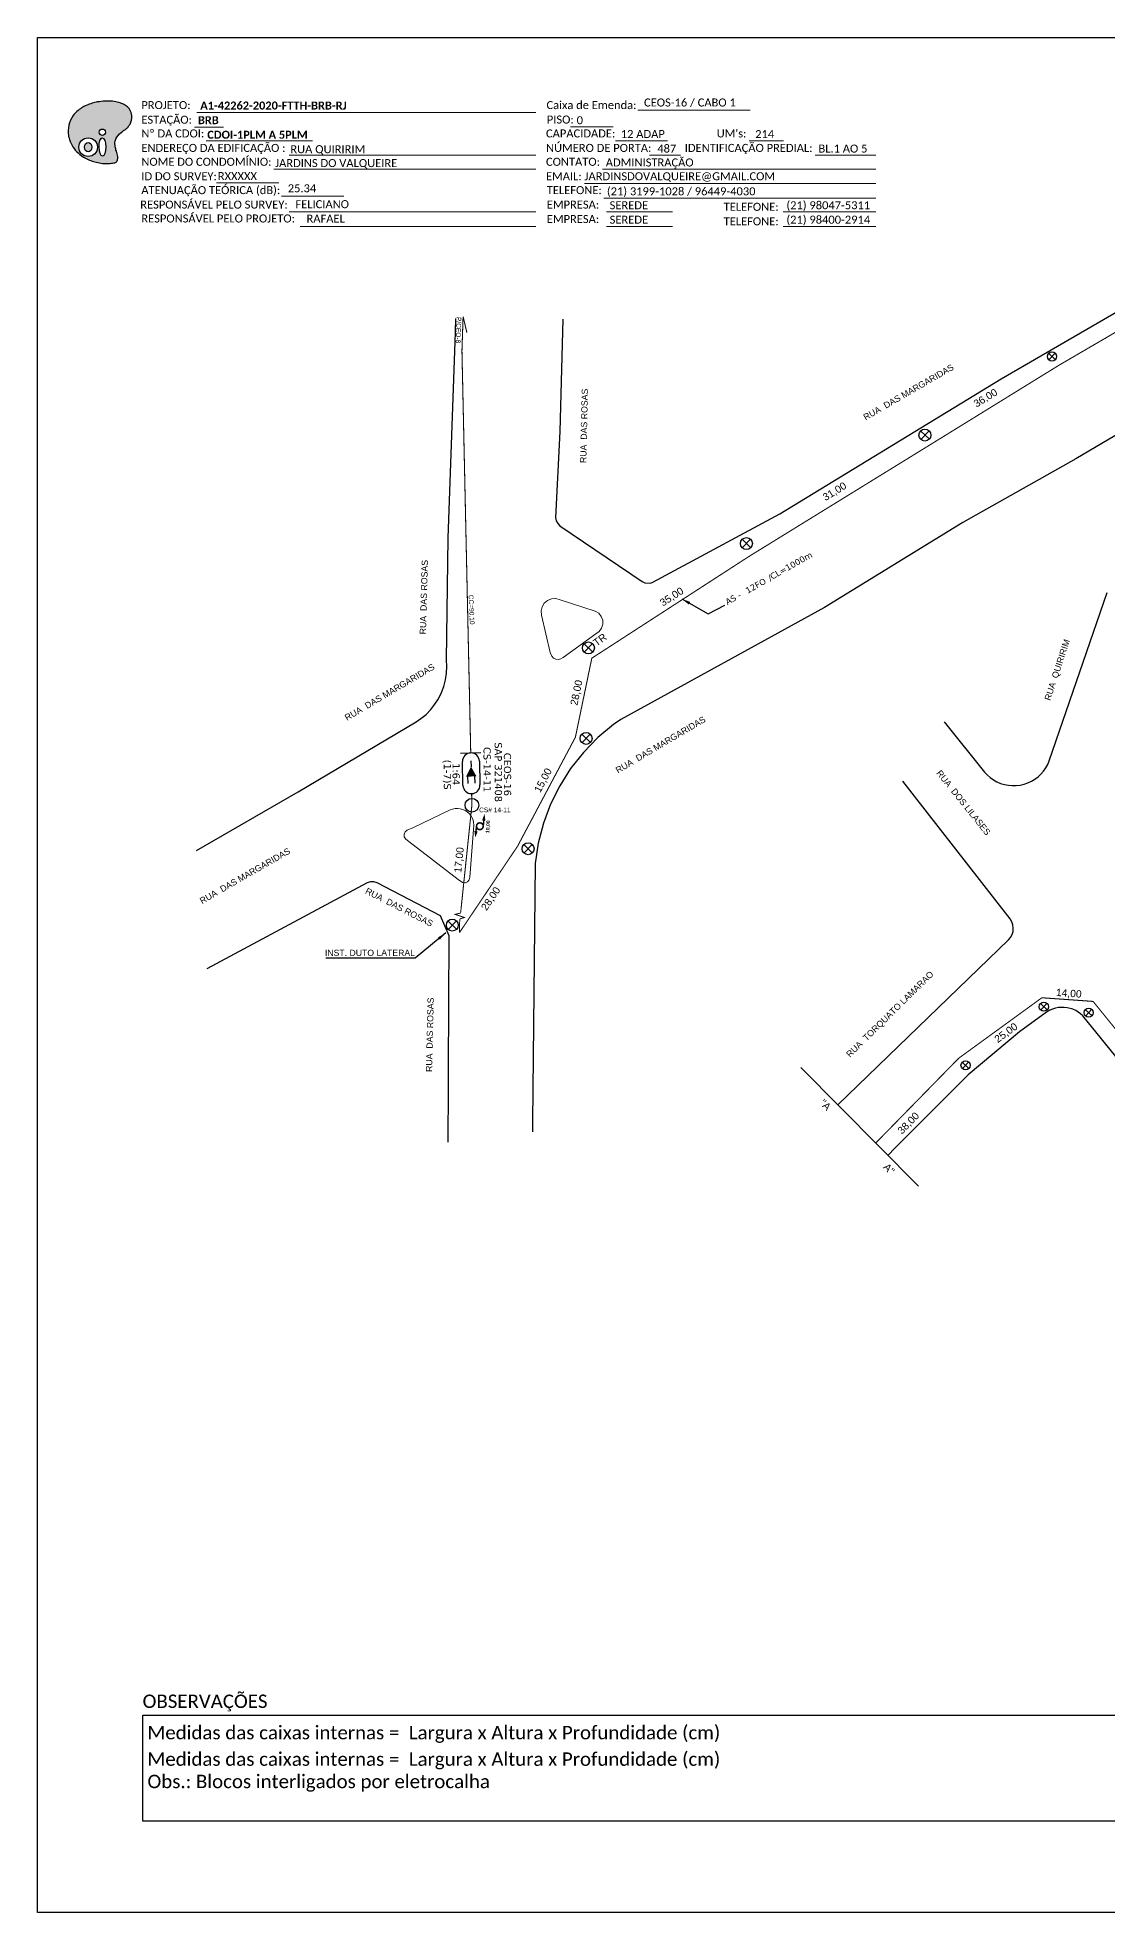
# Model space of a CAD drawing. Header units: inches. Extents: x 1064 to 5530, y 550 to 970.
# Drawn here: x 1064.2 to 1303.9, y 550.4 to 970.4 of the extents above; entities that cross this region are included whole.
import ezdxf
from ezdxf.enums import TextEntityAlignment as Align

# ---------------------------------------------------------------- set-up
doc = ezdxf.new("R2010")
doc.units = ezdxf.units.IN
doc.header["$MEASUREMENT"] = 0
for name, color, linetype in [('20.4-CEOS', 1, 'Continuous'), ('ALINHAMENTO PREDIAL', 120, 'Continuous'), ('CANTEIRO', 98, 'Continuous'), ('label_cabos', 7, 'Continuous'), ('Legenda', 1, 'Continuous'), ('NOME LOGRADOURO', 252, 'Continuous'), ('surveys', 7, 'Continuous')]:
    doc.layers.add(name, color=color, linetype=linetype)
doc.layers.add('EXTRA', color=50, linetype='Continuous', plot=False)
doc.styles.add('ARIAL', font='arial.ttf')
doc.styles.add('siredit', font='verdana.ttf')
doc.styles.add('style0', font='arialbd.ttf', dxfattribs={"height": 1.099002})
doc.styles.add('WMF-Calibri0', font='calibri.ttf')
doc.styles.add('WMF-Calibri1', font='calibrib.ttf')
doc.linetypes.add('FENCELINE1', pattern='A,0.25,-0.1,[133,ltypeshp.shx,S=0.1,R=0,X=-0.1,Y=0],-0.1,1', length=1.45)
doc.dimstyles.new('CC', dxfattribs={"dimtxt": 1, "dimasz": 2, "dimexe": 0.18, "dimexo": 0.0625, "dimgap": 0.09, "dimtad": 0, "dimdec": 0, "dimrnd": 1, "dimzin": 0, "dimdsep": 46, "dimtxsty": 'siredit', "dimblk": 'NONE', "dimcen": 0, "dimse1": 1, "dimse2": 1, "dimsd1": 1, "dimsd2": 1, "dimclrt": 7, "dimadec": 0, "dimazin": 0, "dimtfac": 1, "dimtdec": 0, "dimtofl": 0, "dimtmove": 0, "dimatfit": 3, "dimfxl": 1, "dimtolj": 1, "dimtzin": 0, "dimarcsym": 0})

# ---------------------------------------------------------------- blocks, each defined once
blk = doc.blocks.new('poste_nao_definido_existente')
at = {"color": 47}
for points in [[(0.24, -0.24), (-0.24, 0.24)], [(0.24, 0.24), (-0.24, -0.24)]]:
    blk.add_lwpolyline(points, dxfattribs=at)
blk.add_circle((0, 0), 0.333, dxfattribs=at)
blk = doc.blocks.new('LEGENDA DOS CABOS')
at = {"layer": 'EXTRA', "style": 'siredit'}
for tag, p in [('ID', (4.6, 0.97)), ('XX', (9.03, 0.97))]:
    blk.add_attdef(tag, text='', height=0.48, rotation=359.69, dxfattribs=at).set_placement(p, align=Align.MIDDLE_CENTER)
at = {"layer": 'Legenda', "color": 7, "style": 'siredit'}
for tag, p in [('TIPO_CABO', (1.31, 0)), ('CABO', (4.69, -0.05)), ('/', (6.81, -0.05)), ('METROS', (10.03, -0.05))]:
    blk.add_attdef(tag, text='', height=0.8, rotation=359.69, dxfattribs=at).set_placement(p, align=Align.MIDDLE_CENTER)
blk = doc.blocks.new('_None')
blk = doc.blocks.new('OI')
h = blk.add_hatch(color=40)
edge = h.paths.add_edge_path()
edge.add_spline(control_points=[(4.35, -0.67), (3.92, -0.99), (3.26, -1.5), (2.81, -2.59), (2.9, -3.5), (3.06, -4.27), (3.31, -4.85), (3.37, -5.39), (3.4, -5.88), (3.2, -6.4), (2.54, -6.61), (1.65, -6.63), (0.55, -6.67), (-0.56, -6.42), (-1.61, -6.14), (-2.77, -5.61), (-3.92, -4.77), (-4.89, -3.7), (-5.34, -2.65), (-5.6, -1.94), (-5.85, -0.96), (-5.71, 0.47), (-5.1, 2.02), (-4.14, 3.02), (-3.3, 3.61), (-2.37, 4.16), (-1.36, 4.44), (-0.56, 4.7), (0.79, 4.85), (2.24, 4.97), (3.79, 4.57), (4.67, 4.21), (5.44, 3.65), (5.76, 2.99), (6.03, 2.21), (6.01, 1.46), (5.72, 0.64), (5.31, 0.08), (4.88, -0.38), (4.51, -0.55), (4.35, -0.67)], knot_values=[0, 0, 0, 0, 1.60434, 2.417191, 3.427595, 4.282808, 4.776746, 5.304182, 5.888771, 6.258406, 6.858137, 7.79129, 8.986195, 10.124242, 11.187857, 12.242908, 13.953784, 15.414161, 16.515391, 17.349188, 17.675853, 19.552021, 21.515531, 22.568638, 23.63245, 24.621084, 25.782718, 26.745347, 27.142653, 29.870543, 31.004649, 31.921532, 32.709589, 33.801391, 34.042471, 35.192333, 35.971461, 36.628871, 37.254359, 37.836911, 37.836911, 37.836911, 37.836911], degree=3, periodic=0)
h.paths.add_polyline_path([(1.13, -0.87, -1), (-0.04, -0.87, -1)], flags=16)
edge = h.paths.add_edge_path(flags=16)
edge.add_ellipse((0.56, -3.59), major_axis=(-0.02, 1.71), ratio=0.361305, start_angle=0, end_angle=360)
h.paths.add_polyline_path([(-0.36, -3.62, -1), (-3.8, -3.62, -1)], flags=16)
edge = h.paths.add_edge_path(flags=0)
edge.add_ellipse((-2.08, -3.62), major_axis=(0, 0.885), ratio=0.758294, start_angle=0, end_angle=360)
at = {"color": 40}
for centre, radius in [((-2.08, -3.62), 1.72), ((0.54, -0.87), 0.587)]:
    blk.add_circle(centre, radius, dxfattribs=at)
blk.add_ellipse((-2.08, -3.62), major_axis=(0, 0.885), ratio=0.758294, start_param=-3.141592653589792, end_param=3.141592653589792, dxfattribs=at)
blk.add_ellipse((0.56, -3.59), major_axis=(-0.02, 1.71), ratio=0.361305, dxfattribs=at)
at = {"color": 40, "start_tangent": (-0.800898, -0.598801), "end_tangent": (-0.800898, -0.598801)}
blk.add_spline([(4.35, -0.67), (3.2, -1.78), (2.9, -2.54), (2.92, -3.55), (3.12, -4.38), (3.28, -4.85), (3.37, -5.37), (3.35, -5.95), (3.2, -6.29), (2.66, -6.55), (1.73, -6.63), (0.54, -6.62), (-0.58, -6.41), (-1.6, -6.11), (-2.56, -5.67), (-3.95, -4.67), (-4.89, -3.56), (-5.37, -2.56), (-5.64, -1.78), (-5.72, -1.46), (-5.63, 0.42), (-4.84, 2.22), (-4.13, 2.99), (-3.27, 3.62), (-2.4, 4.09), (-1.3, 4.47), (-0.37, 4.72), (0.02, 4.77), (2.75, 4.8), (3.85, 4.53), (4.69, 4.16), (5.31, 3.68), (5.85, 2.73), (5.93, 2.5), (5.94, 1.35), (5.67, 0.62), (5.29, 0.08), (4.84, -0.36), (4.35, -0.67)], degree=3, dxfattribs=at)

msp = doc.modelspace()

# ---------------------------------------------------------------- hatches: boundary and pattern name
at = {"linetype": 'Continuous', "lineweight": 0}
for points in [[(1164.23, 793.88), (1164.26, 793.57), (1164.18, 793.31), (1164.03, 793.06), (1163.82, 792.88), (1163.55, 792.76), (1163.26, 792.75), (1162.98, 792.81), (1162.74, 792.96), (1162.55, 793.17), (1162.44, 793.44), (1162.41, 793.71), (1162.49, 794.01), (1162.62, 794.26), (1162.86, 794.46), (1163.11, 794.55), (1163.4, 794.6), (1163.7, 794.53), (1163.94, 794.37), (1164.13, 794.14), (1163.92, 793.79), (1163.84, 793.98), (1163.72, 794.11), (1163.56, 794.21), (1163.39, 794.26), (1163.2, 794.24), (1163.02, 794.18), (1162.88, 794.04), (1162.78, 793.88), (1162.75, 793.7), (1162.75, 793.53), (1162.84, 793.35), (1162.95, 793.2), (1163.12, 793.12), (1163.29, 793.07), (1163.48, 793.1), (1163.64, 793.17), (1163.79, 793.27), (1163.89, 793.43), (1163.92, 793.62)], [(1164.23, 793.9), (1164.27, 793.59), (1164.19, 793.33), (1164.03, 793.09), (1163.83, 792.9), (1163.56, 792.79), (1163.26, 792.77), (1162.99, 792.83), (1162.74, 792.99), (1162.56, 793.19), (1162.45, 793.46), (1162.42, 793.73), (1162.49, 794.03), (1162.63, 794.29), (1162.86, 794.48), (1163.12, 794.57), (1163.41, 794.62), (1163.7, 794.55), (1163.95, 794.39), (1164.14, 794.16), (1163.92, 793.81), (1163.84, 794), (1163.73, 794.13), (1163.56, 794.24), (1163.39, 794.29), (1163.21, 794.26), (1163.03, 794.2), (1162.88, 794.07), (1162.78, 793.9), (1162.75, 793.72), (1162.76, 793.55), (1162.85, 793.38), (1162.95, 793.23), (1163.13, 793.14), (1163.3, 793.09), (1163.48, 793.12), (1163.64, 793.19), (1163.79, 793.29), (1163.9, 793.46), (1163.92, 793.64)], [(1163.88, 795.06), (1164.24, 795.04), (1164.59, 795.01), (1164.37, 796.46)], [(1163.88, 795.04), (1164.23, 795.01), (1164.59, 794.99), (1164.36, 796.44)], [(1164.08, 795.05), (1163.92, 793.64), (1164.27, 793.59), (1164.4, 795.02)], [(1164.07, 795.03), (1163.92, 793.62), (1164.26, 793.57), (1164.39, 795)], [(1162.11, 792.62), (1162.34, 791.17), (1162.84, 792.55), (1162.49, 792.58)], [(1162.11, 792.59), (1162.33, 791.14), (1162.84, 792.53), (1162.48, 792.56)], [(1162.64, 792.54), (1162.75, 793.7), (1162.41, 793.71), (1162.32, 792.57)], [(1162.65, 792.56), (1162.75, 793.72), (1162.42, 793.73), (1162.33, 792.6)]]:
    msp.add_hatch(color=1, dxfattribs=at).paths.add_polyline_path(points)

# ---------------------------------------------------------------- linework, layer by layer
msp.add_lwpolyline([(1064.25, 970.36), (1658.25, 970.36), (1658.25, 550.36), (1064.25, 550.36)], close=True)
at = {"color": 7, "lineweight": 0}
for points in [[(1099.91, 953.57), (1175.89, 953.57)], [(1198.72, 954.06), (1223.86, 954.06)], [(1099.4, 950.29), (1105.95, 950.29)], [(1183.68, 950.33), (1193.17, 950.33)], [(1102.06, 947.22), (1125.87, 947.22)], [(1193.73, 947.22), (1205.35, 947.22)], [(1223.67, 947.22), (1231.34, 947.22)], [(1117.22, 940.87), (1175.89, 940.87)], [(1120.63, 943.98), (1175.89, 943.98)], [(1190.85, 940.87), (1252.07, 940.87)], [(1201.32, 943.98), (1208.26, 943.98)], [(1238.49, 943.98), (1252.05, 943.98)], [(1104.38, 937.81), (1118.32, 937.81)], [(1186.81, 937.63), (1252.07, 937.63)], [(1118.91, 934.84), (1132.86, 934.84)], [(1191.09, 934.4), (1252.07, 934.4)], [(1120.63, 931.29), (1175.89, 931.29)], [(1191.7, 931.29), (1206.5, 931.29)], [(1231.3, 931.29), (1252.07, 931.29)], [(1123.12, 928.05), (1175.89, 928.05)], [(1191.7, 928.05), (1206.5, 928.05)], [(1231.3, 928.05), (1252.07, 928.05)]]:
    msp.add_lwpolyline(points, dxfattribs=at)
at = {"color": 1, "linetype": 'FENCELINE1', "ltscale": 5, "const_width": 0.234}
for points in [[(1631.51, 807.41), (1624.17, 799.91), (1592.55, 769.23), (1590.88, 756.31), (1574.54, 778.91), (1552.72, 806), (1520.93, 845.63), (1498.83, 869), (1480.57, 869.67), (1446.93, 851.84), (1427.58, 853.09), (1414.73, 867.27), (1395.49, 886.88), (1377.23, 905.92), (1358.71, 935.9), (1323.7, 914.81), (1293.05, 896.93), (1264.37, 879.23), (1223.67, 854.14), (1188.42, 831.32), (1184.74, 813.61), (1171.78, 789.19), (1158.78, 769.86)], [(1158.79, 771.97), (1158.78, 769.86)], [(1407.67, 616.49), (1377.65, 655.36), (1355.7, 684.57), (1339.23, 706.11), (1327.41, 721.58), (1300.71, 754.44), (1289.24, 755.26), (1270.61, 741.71), (1252, 722.7)]]:
    msp.add_lwpolyline(points, dxfattribs=at)
at = {"const_width": 0.234}
for points in [[(1161.3, 810.11), (1159.33, 900.2), (1159.59, 907.84)], [(1159.59, 907.84), (1160.44, 904.23)]]:
    msp.add_lwpolyline(points, dxfattribs=at)
at = {"color": 1, "linetype": 'FENCELINE1', "ltscale": 5, "const_width": 0.234}
msp.add_lwpolyline([(1161.5, 800.98), (1161.55, 798.53, -0.031553), (1161.54, 798.24), (1159.13, 775.17)], format="xyb", dxfattribs=at)
at = {"color": 1, "linetype": 'Continuous', "lineweight": 0}
for points in [[(1164, 795.07), (1164.45, 795.01)], [(1164, 795.05), (1164.45, 794.99)]]:
    msp.add_lwpolyline(points, dxfattribs=at)
at = {"color": 5, "linetype": 'FENCELINE1', "ltscale": 5, "const_width": 0.211}
for points in [[(1158.9, 772.94), (1159.88, 773.23), (1157.81, 773.94), (1159.03, 774.23)], [(1158.9, 772.94), (1158.79, 771.97)], [(1159.03, 774.23), (1159.13, 775.17)]]:
    msp.add_lwpolyline(points, dxfattribs=at)
msp.add_lwpolyline([(1235.21, 739.64), (1261.57, 713.05)])
at = {"color": 0}
msp.add_lwpolyline([(1087.81, 594.55), (1366.06, 594.55), (1366.06, 570.85), (1087.81, 570.85)], close=True, dxfattribs=at)
at = {"color": 6}
msp.add_circle((1161.56, 798.38), 1.52, dxfattribs=at)
at = {"layer": '20.4-CEOS', "color": 5}
for p, q in [((1159.56, 802.84), (1159.44, 808.17)), ((1163.24, 808.25), (1163.36, 802.92))]:
    msp.add_line(p, q, dxfattribs=at)
for points in [[(1159.01, 810.06), (1163.59, 810.16)], [(1161.34, 808.35), (1161.37, 807.02)], [(1160.59, 804.9), (1160.62, 803.28)], [(1162.17, 804.93), (1162.2, 803.31)]]:
    msp.add_lwpolyline(points, dxfattribs=at)
msp.add_lwpolyline([(1161.37, 807.02, 0, 2.35, 0), (1161.42, 804.82, 2.35, 2.35, 0)], format="xyseb", dxfattribs=at)
for centre, start, end in [((1161.34, 808.21), 1.2547, 181.2547), ((1161.46, 802.88), 181.2547, 1.2547)]:
    msp.add_arc(centre, 1.9, start, end, dxfattribs=at)
at = {"layer": 'ALINHAMENTO PREDIAL'}
for points in [[(1201.55, 848.13), (1202.1, 848.35), (1230.54, 863.66), (1280.12, 893.92), (1335.78, 926.17), (1336.41, 926.68), (1336.93, 927.32), (1337.3, 928.04), (1337.52, 928.84), (1337.57, 929.64), (1337.44, 930.45), (1337.15, 931.22), (1336.7, 931.9), (1336.13, 932.49), (1306.66, 963.05)], [(1099.86, 788.23), (1122.61, 801.35), (1149.11, 817.09), (1150.14, 817.79), (1151.29, 818.74), (1152.35, 819.82), (1153.28, 820.99), (1154.09, 822.25), (1154.76, 823.6), (1155.28, 825), (1155.66, 826.45), (1155.88, 827.94), (1155.95, 829.43), (1155.86, 830.93), (1156.28, 858.22), (1157.88, 904.36), (1157.99, 907.42)], [(1181.92, 907.24), (1181.23, 882.07), (1180.28, 862.8), (1180.43, 862.09), (1180.79, 861.46), (1181.29, 861), (1199.67, 848.47), (1200.33, 848.17), (1201.55, 848.13)], [(1345.06, 904.44), (1296.82, 875.94), (1271.56, 861.74), (1240.52, 842.64)], [(1282.61, 802.78), (1283.5, 802.79), (1284.39, 802.9), (1285.25, 803.1), (1286.09, 803.39), (1286.9, 803.76), (1287.66, 804.22), (1288.38, 804.76), (1289.03, 805.37), (1289.62, 806.03), (1290.12, 806.77), (1290.55, 807.54), (1290.9, 808.36), (1303.84, 846.06)], [(1240.52, 842.64), (1194.94, 817.61), (1193.3, 816.45), (1189.75, 813.52), (1186.53, 810.23), (1183.68, 806.64), (1181.22, 802.76), (1179.18, 798.64), (1177.57, 794.33), (1176.43, 789.89), (1175.76, 785.34), (1175.16, 727.48), (1175.1, 725.2)], [(1267.34, 817.06), (1276.39, 805.81), (1277, 805.17), (1277.68, 804.58), (1278.41, 804.07), (1279.18, 803.63), (1280, 803.28), (1280.85, 803.03), (1281.73, 802.86), (1282.61, 802.78)], [(1243.5, 731.27), (1281.76, 768.22), (1282.23, 768.77), (1282.58, 769.41), (1282.78, 770.12), (1282.84, 770.85), (1282.74, 771.58), (1282.49, 772.27), (1282.1, 772.9), (1260.21, 801.12), (1258.07, 803.76)], [(1156.28, 722.89), (1156.3, 735.19), (1156.33, 739), (1156.49, 769.12), (1154.51, 773.61), (1140.31, 781.01), (1139.61, 781.24), (1138.88, 781.25), (1138.12, 781), (1102.18, 761.72)], [(1448.97, 556.65), (1403.42, 616.27), (1370.83, 658.32), (1344.61, 693.35), (1322.5, 721.51), (1298.4, 751.19), (1297.91, 751.65), (1297.38, 752.05), (1296.81, 752.39), (1296.2, 752.67), (1295.57, 752.88), (1294.92, 753.02), (1294.26, 753.1), (1293.59, 753.11), (1292.93, 753.04), (1292.28, 752.91), (1291.64, 752.71), (1291.03, 752.46), (1290.27, 752.01), (1284.19, 747.66), (1272.7, 738.01), (1256.4, 721.62), (1254.72, 719.96)]]:
    msp.add_lwpolyline(points, dxfattribs=at)
at = {"layer": 'CANTEIRO', "lineweight": 20}
for points in [[(1179.06, 832.63), (1179.46, 831.75), (1179.85, 831.36), (1180.36, 831.13), (1180.92, 831.06), (1181.46, 831.17), (1182.03, 831.47), (1189.31, 836.8), (1190.06, 837.32), (1190.61, 838.06), (1190.89, 838.92), (1190.86, 839.84), (1190.55, 840.69), (1189.97, 841.4), (1189.19, 841.87), (1181.32, 844.41), (1180.39, 844.67), (1179.42, 844.62), (1178.52, 844.27), (1177.78, 843.66), (1177.27, 842.84), (1177.05, 841.91), (1177.13, 840.94), (1179.06, 832.63)], [(1161.06, 782.29), (1161.96, 793.91), (1161.93, 794.5), (1161.81, 795.06), (1161.6, 795.59), (1161.31, 796.09), (1160.95, 796.53), (1160.51, 796.92), (1160.03, 797.22), (1159.51, 797.46), (1158.96, 797.61), (1158.38, 797.67), (1157.81, 797.65), (1157.25, 797.53), (1156.71, 797.33), (1148.45, 793.4), (1147.04, 792.77), (1146.6, 792.44), (1146.36, 791.88), (1146.42, 791.28), (1146.78, 790.79), (1147.4, 790.29), (1158.47, 781.74), (1159.43, 781.05), (1160.02, 780.97), (1160.58, 781.21), (1160.96, 781.69), (1161.06, 782.29)]]:
    msp.add_lwpolyline(points, dxfattribs=at)

# ---------------------------------------------------------------- block references
at = {"color": 7, "xscale": 1.213923925163967, "yscale": 1.213923925163954, "zscale": 1.213923925163967, "rotation": 0.1532896023949059}
msp.add_blockref('OI', (1078.11, 950.19), dxfattribs=at)
at = {"color": 5, "rotation": 0.9999999954432702}
for p, xscale, yscale, zscale in [((1291.5, 898.9), 3.088800000096773, 3.088800000261516, 3.0888), ((1263.05, 881.3), 4.015440000125806, 4.015440000339971, 4.015440000000001), ((1223.05, 857.01), 4.015440000125806, 4.015440000339971, 4.015440000000001), ((1187.66, 833.62), 4.015440000125806, 4.015440000339971, 4.015440000000001), ((1187.14, 813.35), 4.015440000125806, 4.015440000339971, 4.015440000000001), ((1174.14, 788.63), 4.015440000125806, 4.015440000339971, 4.015440000000001), ((1157.17, 771.53), 4.015440000125806, 4.015440000339971, 4.015440000000001), ((1289.68, 753.26), 3.088800000096773, 3.088800000261516, 3.0888), ((1299.72, 751.92), 3.088800000096773, 3.088800000261516, 3.0888), ((1272.15, 740.13), 3.088800000096773, 3.088800000261516, 3.0888)]:
    msp.add_blockref('poste_nao_definido_existente', p, dxfattribs=dict(at, xscale=xscale, yscale=yscale, zscale=zscale))
at = {"layer": 'label_cabos', "color": 0}
ref = msp.add_blockref('LEGENDA DOS CABOS', (1218.14, 843.63), dxfattribs=dict(at, xscale=1.708493639586959, yscale=1.70849363906309, zscale=1.708493639665843, rotation=29.76481054822823))
ref.add_attrib('CABO', '12FO', dxfattribs={"layer": 'Legenda', "color": 7, "height": 1.367, "rotation": 29.4548, "style": 'siredit'}).set_placement((1225.14, 847.53), align=Align.MIDDLE_CENTER)
ref.add_attrib('METROS', 'CL=1000m', dxfattribs={"layer": 'Legenda', "color": 7, "height": 1.367, "rotation": 29.4548, "style": 'siredit'}).set_placement((1233.07, 852.07), align=Align.MIDDLE_CENTER)
ref.add_attrib('/', '/', dxfattribs={"layer": 'Legenda', "color": 7, "height": 1.37, "rotation": 29.4548, "style": 'siredit'}).set_placement((1228.29, 849.33), align=Align.MIDDLE_CENTER)
ref.add_attrib('TIPO_CABO', 'AS -', dxfattribs={"layer": 'Legenda', "color": 7, "height": 1.367, "rotation": 29.4548, "style": 'siredit'}).set_placement((1220.1, 844.74), align=Align.MIDDLE_CENTER)

# ---------------------------------------------------------------- texts
at = {"color": 7, "lineweight": 0, "style": 'WMF-Calibri0'}
for s, height, p in [('PROJETO:', 1.793, (1087.51, 954.32)), ('Caixa de Emenda:', 1.7927, (1178.27, 954.32)), ('ESTAÇÃO:', 1.793, (1087.51, 951.04)), ('Nº DA CDOI:', 1.7927, (1087.51, 947.97)), ('CAPACIDADE:', 1.7927, (1178.16, 947.97)), ('PISO:', 1.793, (1178.34, 951.08)), ("UM's:", 1.793, (1216.4, 947.97)), ('ENDEREÇO DA EDIFICAÇÃO :', 1.7927, (1087.51, 944.73)), ('NÚMERO DE PORTA:', 1.7927, (1178.16, 944.73)), ('IDENTIFICAÇÃO PREDIAL:', 1.7927, (1209.24, 944.73)), ('NOME DO CONDOMÍNIO:', 1.7927, (1087.51, 941.62)), ('CONTATO:', 1.793, (1178.16, 941.62)), ('ATENUAÇÃO TEÓRICA (dB):', 1.7927, (1087.51, 935.27)), ('ID DO SURVEY:', 1.7927, (1087.51, 938.38)), ('EMAIL: JARDINSDOVALQUEIRE@GMAIL.COM', 1.7927, (1178.16, 938.38)), ('TELEFONE:', 1.793, (1178.34, 935.27)), ('RESPONSÁVEL PELO SURVEY:', 1.7927, (1087.27, 932.03)), ('EMPRESA:', 1.793, (1178.34, 932.03)), ('TELEFONE:', 1.793, (1217.95, 931.53)), ('RESPONSÁVEL PELO PROJETO:', 1.7927, (1087.51, 928.92)), ('EMPRESA:', 1.793, (1178.34, 928.8)), ('TELEFONE:', 1.793, (1217.95, 928.29))]:
    msp.add_text(s, height=height, dxfattribs=at).set_placement(p)
at = {"color": 7}
for s, height, style, p in [('A1-42262-2020-FTTH-BRB-RJ', 1.7927, 'WMF-Calibri1', (1100.71, 954.22)), ('CEOS-16 / CABO 1', 1.7927, 'WMF-Calibri0', (1200.12, 954.9)), ('BRB', 1.793, 'WMF-Calibri1', (1100.19, 950.94)), ('0', 1.79, 'WMF-Calibri0', (1185.03, 950.93)), ('12 ADAP', 1.793, 'WMF-Calibri0', (1194.91, 947.84)), ('214', 1.793, 'WMF-Calibri0', (1225.02, 947.82)), ('RUA QUIRIRIM', 1.7927, 'WMF-Calibri0', (1120.89, 944.44)), ('487', 1.793, 'WMF-Calibri0', (1203.09, 944.58)), ('BL.1 AO 5', 1.793, 'WMF-Calibri0', (1239.19, 944.58)), ('JARDINS DO VALQUEIRE', 1.7927, 'WMF-Calibri0', (1117.48, 941.33)), ('ADMINISTRAÇÃO', 1.7927, 'WMF-Calibri0', (1191.55, 941.47)), ('RXXXXX', 1.793, 'WMF-Calibri0', (1104.64, 938.42)), ('25.34', 1.793, 'WMF-Calibri0', (1120.31, 935.68)), ('(21) 3199-1028 / 96449-4030', 1.7927, 'WMF-Calibri0', (1191.8, 935)), ('FELICIANO', 1.793, 'WMF-Calibri0', (1122.03, 932.12)), ('SEREDE', 1.793, 'WMF-Calibri0', (1192.41, 931.88)), ('(21) 98047-5311', 1.7927, 'WMF-Calibri0', (1232.01, 931.88)), ('RAFAEL', 1.793, 'WMF-Calibri0', (1124.52, 928.89)), ('SEREDE', 1.793, 'WMF-Calibri0', (1192.41, 928.65)), ('(21) 98400-2914', 1.7927, 'WMF-Calibri0', (1232.01, 928.65))]:
    msp.add_text(s, height=height, dxfattribs=dict(at, style=style)).set_placement(p)
at = {"color": 7, "style": 'WMF-Calibri1'}
msp.add_text('CDOI-1PLM A 5PLM', height=1.7927, dxfattribs=at).set_placement((1113.53, 947.68), align=Align.CENTER)
at = {"style": 'ARIAL'}
for s, height, rotation, p in [('P/CEO-8', 1.053, 267.9963, (1158.15, 907.77)), ("''A                            A''", 1.6427, 314.7612, (1239.32, 731.57))]:
    msp.add_text(s, height=height, rotation=rotation, dxfattribs=at).set_placement(p)
at = {"color": 5, "style": 'ARIAL'}
msp.add_text('TR', height=1.643, rotation=36.2457, dxfattribs=at).set_placement((1189.49, 833.89))
at = {"style": 'WMF-Calibri0'}
msp.add_text('OBSERVAÇÕES', height=3, dxfattribs=at).set_placement((1087.79, 596.17))
at = {"color": 1, "linetype": 'Continuous', "lineweight": 0, "insert": (1165.82, 794.94), "char_height": 0.8108, "attachment_point": 9, "rotation": 85.9026, "style": 'style0'}
msp.add_mtext('{\\fArial|b1|i0|c0|p34;10},00', dxfattribs=at)
at = {"char_height": 3, "width": 277.1819, "attachment_point": 1, "style": 'WMF-Calibri0'}
for s, insert in [('Medidas das caixas internas =  Largura x Altura x Profundidade (cm)', (1088.88, 592.15)), ('Medidas das caixas internas =  Largura x Altura x Profundidade (cm)\\PObs.: Blocos interligados por eletrocalha', (1088.88, 586.21))]:
    msp.add_mtext(s, dxfattribs=dict(at, insert=insert))
at = {"layer": '20.4-CEOS', "color": 5, "style": 'siredit', "width": 1}
for s, oblique, p in [('CS-14-11', 0, (1165.78, 806.36)), ('SAP 321408', 360, (1168.3, 805.79)), ('(1-7)S', 360, (1156.88, 805.23)), ('1:64', 0, (1158.83, 805.35)), ('CEOS-16', 0, (1170.34, 805.3))]:
    msp.add_text(s, height=1.61, rotation=270.1295, dxfattribs=dict(at, oblique=oblique)).set_placement(p, align=Align.TOP_CENTER)
at = {"layer": 'NOME LOGRADOURO', "style": 'ARIAL'}
for s, rotation, p in [('RUA  DAS MARGARIDAS', 30.0862, (1249.76, 884.55)), ('RUA  DAS ROSAS', 88.6799, (1187.18, 875.02)), ('RUA  DAS ROSAS', 88.4251, (1151.26, 836.65)), ('RUA  QUIRIRIM', 71.887, (1291.11, 821.72)), ('RUA  DAS MARGARIDAS', 30.6174, (1133.59, 817.26)), ('RUA  DAS MARGARIDAS', 30.6217, (1194.28, 805.48)), ('RUA  DOS LILASES', 308.6558, (1265.52, 805.55)), ('RUA  DAS MARGARIDAS', 29.9531, (1101.11, 776.22)), ('RUA  DAS ROSAS', 332.9309, (1137.53, 778.71)), ('RUA  TORQUATO LAMARAO', 44.5672, (1246.24, 741.8)), ('RUA  DAS ROSAS', 88.6624, (1152.64, 738.62))]:
    msp.add_text(s, height=1.404, rotation=rotation, dxfattribs=at).set_placement(p)
at = {"layer": 'NOME LOGRADOURO', "color": 3, "style": 'ARIAL'}
for s, height, rotation, p in [('36,00', 1.643, 31.6709, (1274.59, 887.43)), ('31,00', 1.643, 31.6571, (1240.77, 866.49)), ('CC=90,10', 1.053, 272.6336, (1160.82, 845.5)), ('35,00', 1.643, 32.918, (1204.34, 842.86)), ('28,00', 1.643, 78.2636, (1185.17, 820.63)), ('15,00', 1.643, 62.0345, (1176.86, 801.06)), ('17,00', 1.643, 84.0258, (1159.17, 783.19)), ('28,00', 1.643, 56.0884, (1164.83, 774.63)), ('14,00', 1.643, 355.8927, (1292.35, 755.67)), ('25,00', 1.643, 36.0213, (1279.35, 745.08)), ('38,00', 1.643, 45.6209, (1257.89, 724.56))]:
    msp.add_text(s, height=height, rotation=rotation, dxfattribs=at).set_placement(p)
at = {"layer": 'NOME LOGRADOURO', "color": 6, "style": 'ARIAL'}
msp.add_text('CS# 14-11', height=1.053, dxfattribs=at).set_placement((1163.18, 796.81))
at = {"layer": 'surveys', "color": 0, "style": 'ARIAL'}
msp.add_text('INST. DUTO LATERAL', height=1.39, rotation=360, dxfattribs=at).set_placement((1128.64, 764.62))

# ---------------------------------------------------------------- leaders
at = {"layer": 'label_cabos'}
for points in [[(1208.56, 844.62), (1214.5, 841.25), (1218.25, 843.21)], [(1155.71, 769.8), (1148.87, 764.16), (1128.82, 764.16)]]:
    msp.add_leader(points, dimstyle='CC', dxfattribs=at)

doc.saveas('drawing.dxf')
